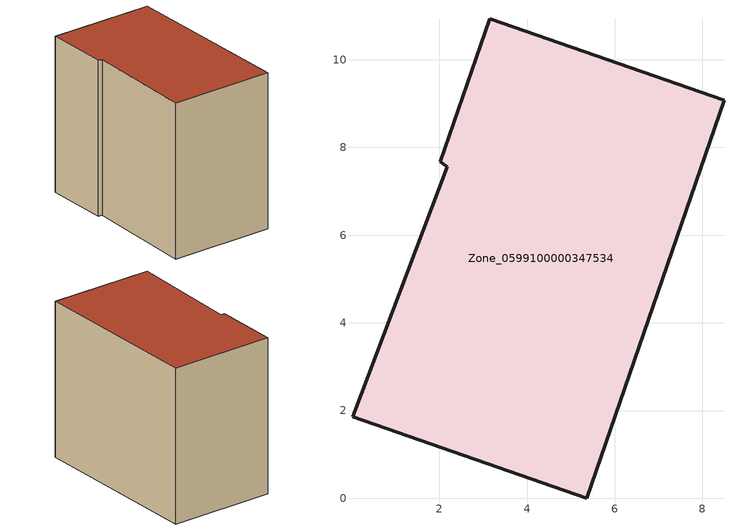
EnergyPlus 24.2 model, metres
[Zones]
Zone_0599100000347534
 floor ground (C_G): 0.02,1.86 2.18,7.57 2.02,7.67 3.15,10.94 8.49,9.08 5.36,0 z0
 wall outside (C_F): 8.49,9.08 3.15,10.94 2.02,7.67 2.18,7.57 0.02,1.86 5.36,0 8.49,9.08 z0:8.4
 roof outside (C_R): 2.18,7.57 0.02,1.86 5.36,0 8.49,9.08 3.15,10.94 2.02,7.67 z8.4
[BUILDING]
Pand.0599100000347534: North Axis=0; Terrain=City; Loads Convergence Tolerance Value=0.04; Temperature Convergence Tolerance Value=0.4; Solar Distribution=FullExterior; Maximum Number of Warmup Days=25; Minimum Number of Warmup Days=1
[Site:Location]
Rotterdam.The.Hague.AP_ZH_NLD Design_Conditions: Latitude=51.96; Longitude=4.45; Time Zone=1; Elevation=-4.5
[SITE:GROUNDTEMPERATURE:BUILDINGSURFACE]
18, 18, 18, 18, 18, 18, 18, 18, 18, 18, 18, 18
[MATERIAL] Thermal Absorptance=0.9; Solar Absorptance=0.7; Visible Absorptance=0.7
Name | Roughness | Thickness | Conductivity | Density | Specific Heat
G.TC.1992-2005 | MediumSmooth | 0.15 | 0.06 | 540 | 1210
F.TC.1992-2005 | Rough | 0.3 | 0.12 | 1920 | 840
R.TC.1992-2005 | MediumRough | 0.2 | 0.08 | 1500 | 1000
[CONSTRUCTION]
C_G: G.TC.1992-2005
C_F: F.TC.1992-2005
C_R: R.TC.1992-2005
[ZONE]
Zone_0599100000347534: Type=1; Multiplier=1; Ceiling Height=Autocalculate; Volume=Autocalculate; Floor Area=autocalculate; Part of Total Floor Area=Yes
[ZONEINFILTRATION:DESIGNFLOWRATE]
Infil_Zone_0599100000347534: Zone or ZoneList or Space or SpaceList=Zone_0599100000347534; Schedule=AlwaysOn; Design Flow Rate Calculation Method=Flow/Area; Flow Rate per Floor Area=0.0015; Constant Term Coefficient=1; Temperature Term Coefficient=0; Velocity Term Coefficient=0; Velocity Squared Term Coefficient=0
[HVACTEMPLATE:ZONE:IDEALLOADSAIRSYSTEM]
Zone_0599100000347534: Maximum Heating Supply Air Temperature=50; Minimum Cooling Supply Air Temperature=13; Maximum Heating Supply Air Humidity Ratio=0.0156; Minimum Cooling Supply Air Humidity Ratio=0.0077; Heating Limit=NoLimit; Cooling Limit=NoLimit; Dehumidification Control Type=ConstantSensibleHeatRatio; Cooling Sensible Heat Ratio=0.7; Dehumidification Setpoint=60; Humidification Control Type=None; Humidification Setpoint=30; Outdoor Air Method=None; Outdoor Air Flow Rate per Person=0.00944; Outdoor Air Flow Rate per Zone Floor Area=0; Outdoor Air Flow Rate per Zone=0; Demand Controlled Ventilation Type=None; Outdoor Air Economizer Type=NoEconomizer; Heat Recovery Type=None; Sensible Heat Recovery Effectiveness=0.7; Latent Heat Recovery Effectiveness=0.65
[ZONECONTROL:THERMOSTAT]
ThermostatControl_Zone_0599100000347534: Zone or ZoneList=Zone_0599100000347534; Control Type Schedule=DualSetpointControlType; Control 1=Thermostat_Zone_0599100000347534; Temperature Difference Between Cutout And Setpoint=0
[THERMOSTATSETPOINT:DUALSETPOINT]
Thermostat_Zone_0599100000347534: Heating Setpoint Temperature Schedule=HeatingSetpoint_Zone_0599100000347534; Cooling Setpoint Temperature Schedule=CoolingSetpoint_Zone_0599100000347534
[SCHEDULE:COMPACT]
HeatingSetpoint_Zone_0599100000347534: Through: 12/31, For: AllDays, Until: 24:00, 21
CoolingSetpoint_Zone_0599100000347534: Through: 12/31, For: AllDays, Until: 24:00, 24
DualSetpointControlType: Through: 12/31, For: AllDays, Until: 24:00, 4
AlwaysOn: Through: 12/31, For: AllDays, Until: 24:00, 1
